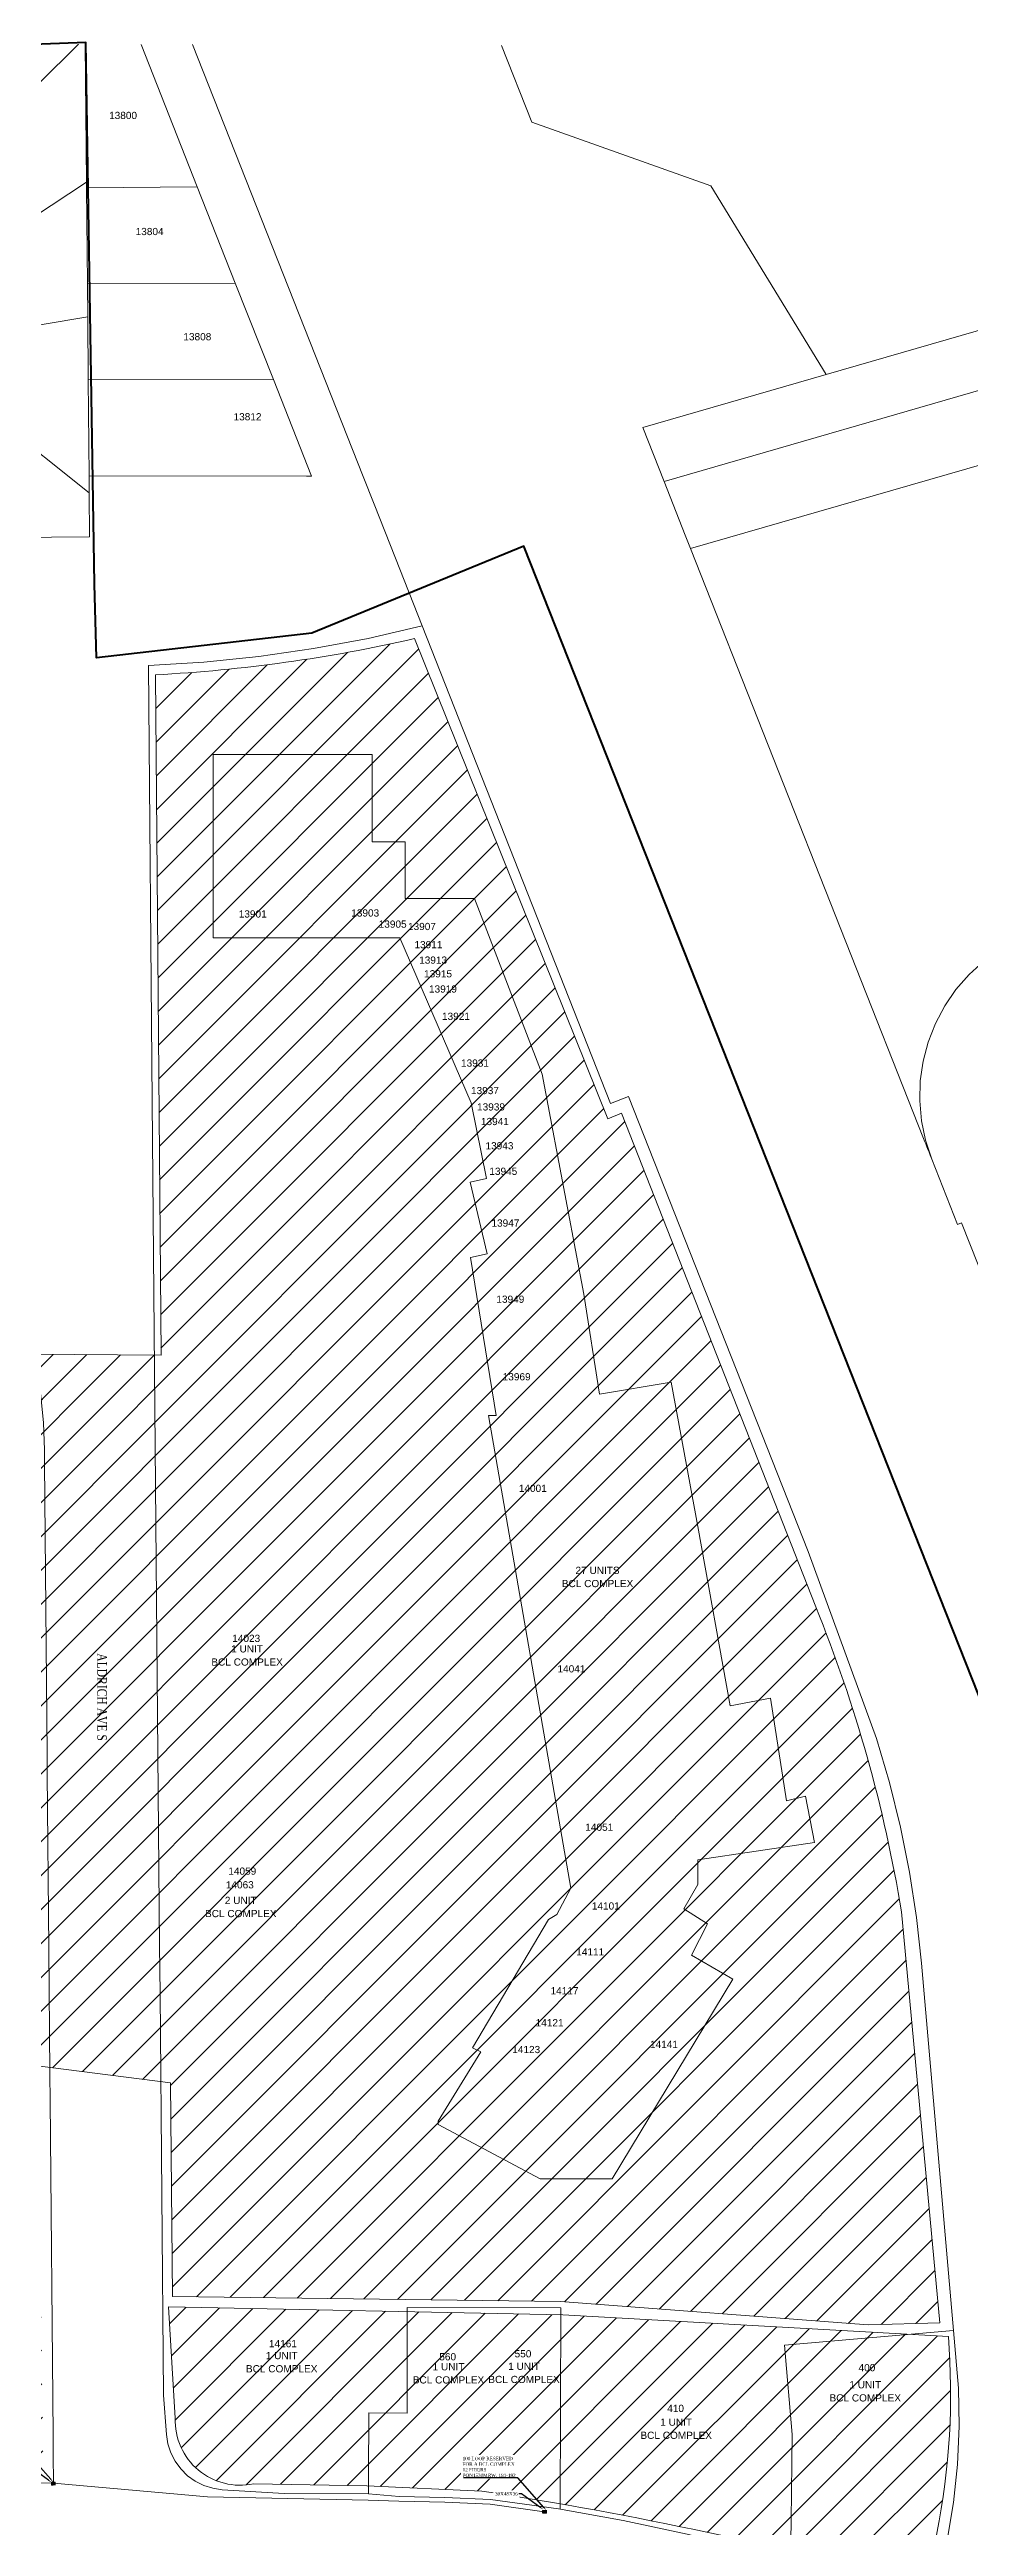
# Model space of a CAD drawing. Header units: feet. Extents: x 865220 to 5618803, y -2240498 to 1935234.
# Drawn here: x 2809603 to 2810563, y 965595 to 968175 of the extents above; entities that cross this region are included whole.
import ezdxf
from ezdxf import colors
from ezdxf.entities.mleader import LeaderData, LeaderLine
from ezdxf.enums import TextEntityAlignment as Align
from ezdxf.lldxf.tags import DXFTag
from ezdxf.math import Vec2, Vec3

# ---------------------------------------------------------------- set-up
doc = ezdxf.new("R2010")
doc.units = ezdxf.units.FT
doc.header["$LTSCALE"] = 0.015
doc.header["$MEASUREMENT"] = 0
for name, color, linetype in [('144B', 112, '144B'), ('48B', 112, '48B'), ('ADDRESS', 7, 'Continuous'), ('Dakota County Addresses', 7, 'Continuous'), ('Dakota County Parcels', 7, 'Continuous'), ('DETAIL', 7, 'Continuous'), ('NOTES', 7, 'Continuous'), ('STREET NAME', 7, 'Continuous'), ('TELEPHONE STRUCT-PROP', 6, 'Continuous')]:
    doc.layers.add(name, color=color, linetype=linetype)
doc.layers.add('RUNNING LINE (UNDERGROUND)', color=10, linetype='Continuous', lineweight=40)
doc.layers.add('WORK BOUNDARY', color=110, linetype='Continuous', lineweight=40)
doc.styles.add('Dimensions 100', font='arial.ttf')
doc.styles.add('Line', font='txt.shx', dxfattribs={"height": 3})
doc.styles.get("Standard").update_dxf_attribs({"font": 'times.ttf'})
doc.styles.add('Utilities', font='arial.ttf', dxfattribs={"height": 2.5})
tags = doc.linetypes.add('144B', pattern='A,80,-5,["144B",Line,S=1.5,R=0,X=0,Y=-1.5],-24', length=109).pattern_tags.tags
tags[6] = DXFTag(74, 10)
tags = doc.linetypes.add('48B', pattern='A,80,-5,["48B",Line,S=1.5,R=0,X=0,Y=-1.5],-20', length=105).pattern_tags.tags
tags[6] = DXFTag(74, 10)

# ---------------------------------------------------------------- blocks, each defined once
blk = doc.blocks.new('ACMAP_ANN_TEMPLATE_Dakota County Addresses')
at = {"layer": 'Dakota County Addresses', "style": 'Dimensions 100'}
blk.add_attdef('DakotaCountyAddress', text='', height=50, dxfattribs=at).set_placement((0, 0), align=Align.CENTER)
blk = doc.blocks.new('NEW HH')
at = {"ltscale": 40, "true_color": 0xffffff}
h = blk.add_hatch(color=7, dxfattribs=at)
h.dxf.hatch_style = 1
h.paths.add_polyline_path([(-0.06105542969374866, -0.03052771484690631, 0.4142135623730951), (-0.04579157227031772, -0.04579157227033726), (0.04579157227026798, -0.04579157227033726, 0.4142135623730951), (0.06105542969369893, -0.03052771484690631), (0.06105542969369893, 0.03052771484699512, 0.4142135623736632), (0.04579157227023838, 0.04579157227042607), (-0.04579157227034732, 0.04579157227024844, 0.414213562372527), (-0.06105542969374866, 0.03052771484681749)])
at = {"layer": 'RUNNING LINE (UNDERGROUND)', "color": 6, "lineweight": 0, "const_width": 0.005, "flags": 128}
blk.add_lwpolyline([(-0.06105542969374866, 0.03052771484681749), (-0.06105542969374866, -0.03052771484690631, 0.414213562373095), (-0.04579157227031772, -0.04579157227033726), (0.04579157227026798, -0.04579157227033726, 0.414213562373095), (0.06105542969369893, -0.03052771484690631), (0.06105542969369893, 0.03052771484699512, 0.414213562373095), (0.04579157227026798, 0.04579157227042607), (-0.04579157227031772, 0.04579157227024844, 0.414213562373095)], format="xyb", close=True, dxfattribs=at)
at = {"layer": 'TELEPHONE STRUCT-PROP', "color": 18, "true_color": 0x000000, "style": 'Utilities'}
blk.add_text('HH', height=0.05, dxfattribs=at).set_placement((-2.486899575160351e-14, -4.440892098500626e-14), align=Align.MIDDLE_CENTER)

msp = doc.modelspace()

# ---------------------------------------------------------------- hatches: boundary and pattern name
at = {"layer": 'NOTES', "lineweight": 5, "ltscale": 100}
h = msp.add_hatch(dxfattribs=at)
h.set_pattern_fill('ANSI31', color=5, scale=200)
h.set_pattern_definition([(45, (0, 0), (-17.67766952966369, 17.67766952966369), [])])
edge = h.paths.add_edge_path()
edge.add_line((2808585.749542497, 966658.3555373785), (2808679.449634509, 966570.9662728074))
edge.add_line((2808679.449634509, 966570.9662728074), (2808784.857523654, 966570.9662728074))
edge.add_line((2808784.857523654, 966570.9662728074), (2808920.712150764, 966667.7198142961))
edge.add_line((2808920.712150764, 966667.7198142961), (2808911.342680349, 966688.0064176193))
edge.add_line((2808911.342680349, 966688.0064176193), (2809026.12003991, 966839.3795811313))
edge.add_line((2809026.12003991, 966839.3795811313), (2809145.105309992, 966908.2000918139))
edge.add_line((2809145.105309992, 966908.2000918139), (2809580.793766121, 966912.1018738628))
edge.add_line((2809580.793766121, 966912.1018738628), (2809575.357425896, 967518.2310643683))
edge.add_line((2809575.357425896, 967518.2310643683), (2809295.049163748, 967522.1328464171))
edge.add_line((2809295.049163748, 967522.1328464171), (2809042.07346251, 967556.4632017848))
edge.add_arc((2808991.39515108, 966235.6022829843), 1321.832764786771, 87.80277410390646, 104.0006846224638)
edge.add_line((2808671.599537674, 967518.1671443891), (2808403.004460508, 967446.3823446825))
edge.add_line((2808403.004460508, 967446.3823446825), (2808407.648786845, 966964.5881665882))
edge.add_line((2808407.648786845, 966964.5881665882), (2808623.944008156, 966965.1288230771))
edge.add_line((2808623.944008156, 966965.1288230771), (2808630.975151855, 966738.8520975511))
edge.add_line((2808630.975151855, 966738.8520975511), (2808608.330020079, 966689.694970397))
edge.add_line((2808608.330020079, 966689.694970397), (2808585.749542497, 966658.3555373785))
edge = h.paths.add_edge_path()
edge.add_line((2808567.775676305, 966371.8901616626), (2808568.955615363, 966038.5820946975))
edge.add_line((2808568.955615363, 966038.5820946975), (2808782.276743706, 966038.5820946975))
edge.add_line((2808782.276743706, 966038.5820946975), (2809009.740977193, 965920.8068701273))
edge.add_arc((2809084.840135579, 966597.9447174174), 681.2896211032133, 263.671374712567, 306.6769033224881)
edge.add_arc((2809559.504230457, 965978.9412968063), 99.28548902990816, 82.81943416599438, 133.0126060106107, ccw=False)
edge.add_line((2809571.914590016, 966077.4481052386), (2809729.525353723, 966057.2893418737))
edge.add_line((2809729.525353723, 966057.2893418737), (2809731.804414094, 965834.8025384338))
edge.add_line((2809731.804414094, 965834.8025384338), (2810136.340323963, 965829.5717534886))
edge.add_line((2810136.340323963, 965829.5717534886), (2810457.062845796, 965805.2022615096))
edge.add_line((2810457.062845796, 965805.2022615096), (2810531.700726, 965807.4154907812))
edge.add_line((2810531.700726, 965807.4154907812), (2810491.814475574, 966235.3890465891))
edge.add_arc((2809026.521784512, 965994.5065961578), 1484.960277383247, 9.33547129354103, 22.10315480643904)
edge.add_line((2810402.349233331, 966553.2604386348), (2810199.739149948, 967067.352849432))
edge.add_line((2810199.739149948, 967067.352849432), (2810185.698413947, 967061.4455780431))
edge.add_line((2810185.698413947, 967061.4455780431), (2809983.864180904, 967561.7818767007))
edge.add_arc((2809631.238872982, 969102.5163701988), 1580.571854501548, 273.00626735926556, 282.8911662963899, ccw=False)
edge.add_line((2809714.132267478, 967524.1196924301), (2809719.789509535, 966815.3989356908))
edge.add_line((2809719.789509535, 966815.3989356908), (2809038.24808931, 966820.5977606464))
edge.add_line((2809038.24808931, 966820.5977606464), (2808936.773330356, 966687.9078743185))
edge.add_line((2808936.773330356, 966687.9078743185), (2808953.136229525, 966664.121652147))
edge.add_line((2808953.136229525, 966664.121652147), (2808567.775676305, 966371.8901616626))
h.paths.add_polyline_path([(2808410.39120228, 966316.1253066829), (2808546.876207792, 966314.5379605389), (2808549.257637305, 966391.460328555), (2808764.308265363, 966550.0591130217), (2808657.181652203, 966550.8527860942), (2808553.228482444, 966658.6991072653), (2808586.616986279, 966697.8687377067), (2808609.628491827, 966739.1051141347), (2808608.836477939, 966874.7086861704), (2808407.277025224, 966873.9150130979)])
edge = h.paths.add_edge_path()
edge.add_line((2809727.52107368, 965824.0719719657), (2810138.646323583, 965815.6292080774))
edge.add_line((2810138.646323583, 965815.6292080774), (2810540.617617053, 965793.1187221531))
edge.add_arc((2809798.096801124, 965733.8114560348), 744.8855710117555, -11.257252958365825, 4.566683305065283, ccw=False)
edge.add_line((2810528.651203139, 965588.3990095325), (2810520.203055001, 965532.120131389))
edge.add_arc((2809474.874432791, 961792.4959499899), 3882.975784951169, 74.38284900860543, 81.42009118477519)
edge.add_line((2810054.170230048, 965632.0164051766), (2809934.489927371, 965637.6440266578))
edge.add_line((2809934.489927371, 965637.6440266578), (2809816.221241283, 965639.7560492961))
edge.add_arc((2809802.020648105, 965705.7405417949), 67.4952598108616, 178.0873182680331, 282.1454387234701, ccw=False)
edge.add_line((2809734.562993078, 965707.9932901703), (2809727.52107368, 965824.0719719657))
edge = h.paths.add_edge_path()
edge.add_line((2809233.929398135, 965909.1468006314), (2809238.201962851, 965652.7637650149))
edge.add_line((2809238.201962851, 965652.7637650149), (2809596.75257657, 965650.2016391915))
edge.add_line((2809596.75257657, 965650.2016391915), (2809591.65028302, 966058.7381947299))
edge.add_line((2809591.65028302, 966058.7381947299), (2809561.311302046, 966060.4453908347))
edge.add_arc((2809560.75206829, 966002.9351852702), 57.51292451675935, 89.44286890032801, 134.1272249415047)
edge.add_arc((2809109.134502949, 966546.0845311029), 649.0481017325648, 281.0855059238174, 309.3546993538018, ccw=False)
edge = h.paths.add_edge_path()
edge.add_line((2808365.246410666, 966005.5434555712), (2808715.020217423, 966005.484862257))
edge.add_arc((2808711.740217836, 965766.0649598278), 239.4423690087203, 68.11422578491818, 89.2151096236596, ccw=False)
edge.add_line((2808800.99413314, 965988.2504379295), (2808929.672144613, 965920.2289269844))
edge.add_arc((2809101.980455216, 966504.6466409494), 609.2899295895605, 253.5725015643616, 281.1286932091126)
edge.add_line((2809219.581554709, 965906.8137213995), (2809219.269059433, 965655.5549374295))
edge.add_line((2809219.269059433, 965655.5549374295), (2808239.391632372, 965656.0316739392))
edge.add_arc((2808797.101281091, 965620.7690085917), 558.8233243532593, 151.3513435713768, 176.3821389866339, ccw=False)
edge.add_arc((2807720.283415867, 966255.6352696265), 691.7536990270547, 327.9636688033466, 338.8056251838435)
edge = h.paths.add_edge_path()
edge.add_line((2807282.676570647, 966470.3349192615), (2807281.857617511, 966007.5516082437))
edge.add_line((2807281.857617511, 966007.5516082437), (2807784.522431745, 966010.6064505714))
edge.add_line((2807784.522431745, 966010.6064505714), (2808138.746602254, 965858.0188074594))
edge.add_arc((2808724.966851274, 965664.5715110418), 617.3135644478199, 146.7012627024384, 161.7375847559311, ccw=False)
edge.add_arc((2807713.800493167, 966255.3256209347), 555.565662213103, 333.0434293461774, 357.7378891236801)
edge.add_line((2808268.933211608, 966233.3968739116), (2808258.211390948, 967401.1243362448))
edge.add_line((2808258.211390948, 967401.1243362448), (2808054.938602067, 967355.2564246745))
edge.add_arc((2808218.314991936, 966862.8097023863), 518.8406490040466, 108.3540171722634, 149.6971811913766)
edge.add_line((2807770.363163054, 967124.60118059), (2807599.002607224, 966763.7089793703))
edge.add_arc((2806967.39212114, 967127.5093487804), 728.8912915616012, 295.629718555754, 330.0585527066319, ccw=False)
edge = h.paths.add_edge_path()
edge.add_line((2807082.625715814, 965634.1976744586), (2808099.285991944, 965629.8111659025))
edge.add_arc((2808764.439138536, 965625.3389567552), 665.1681810463228, 160.8598404453119, 179.6147731549666, ccw=False)
edge.add_line((2808136.041901766, 965843.4343989261), (2807779.069927972, 965989.622054145))
edge.add_line((2807779.069927972, 965989.622054145), (2807301.054525557, 965990.410400552))
edge.add_line((2807301.054525557, 965990.410400552), (2807252.967968073, 965983.4351328479))
edge.add_line((2807252.967968073, 965983.4351328479), (2807052.599230116, 965919.1635940017))
edge.add_arc((2806214.662364474, 965686.8063984793), 869.5562414890323, -3.4685505161942842, 15.49852288563028, ccw=False)
edge = h.paths.add_edge_path()
edge.add_line((2805799.881100421, 966123.7528033319), (2805804.288361377, 965664.4371511729))
edge.add_arc((2805867.205669968, 965669.7101249056), 63.13788064513347, 184.7906494036504, 276.3513670431335)
edge.add_line((2805874.190321802, 965606.9597734234), (2806982.330895918, 965630.7619755894))
edge.add_arc((2805918.207327478, 965635.823164816), 1064.13560439709, 359.7274916146946, 377.8695941349419)
edge.add_line((2806931.006240838, 965962.3548564527), (2807216.982520742, 966057.2254218946))
edge.add_line((2807216.982520742, 966057.2254218946), (2807258.571331635, 966062.5307801485))
edge.add_line((2807258.571331635, 966062.5307801485), (2807263.894527018, 966459.0477163095))
edge.add_arc((2807017.917550738, 967009.7808091906), 603.167980295506, 266.4576355818979, 294.067236832162, ccw=False)
edge.add_arc((2807039.711260682, 965178.2429913284), 1230.939978265244, 92.75014806472348, 102.2324449006382)
edge.add_line((2806778.9018594, 966381.2357952532), (2806388.352807035, 966298.0892192859))
edge.add_arc((2807358.099533773, 962690.2172416956), 3735.926782031435, 105.0447429382237, 110.6642991461357)
edge.add_arc((2805548.245201843, 967591.2370180669), 1488.902463544802, 279.73012644545014, 289.27440977584695, ccw=False)
h.paths.add_polyline_path([(2805252.146924467, 966609.1291635802), (2805648.676489863, 966621.8785360509), (2805652.41565747, 966179.0888617856), (2805630.034530323, 966177.1153324351), (2805633.956884816, 965749.059213321), (2805605.492875495, 965604.8743841101), (2805073.512771707, 965590.162135619), (2805061.734932529, 966120.7991676375), (2805252.130760919, 966145.549516158)])
h.paths.add_polyline_path([(2804003.405027763, 966097.0449054556), (2804010.910302224, 965573.6121877327), (2805044.984108191, 965588.6094127966), (2805037.478833729, 966121.0415308906)])

# ---------------------------------------------------------------- linework, layer by layer
at = {"layer": '144B', "lineweight": 5, "ltscale": 100, "flags": 128}
msp.add_lwpolyline([(2807501.884515483, 966648.8668803376), (2807617.879438271, 966544.013369816), (2807648.107846623, 966515.201605983), (2807676.727114096, 966484.8810864897), (2807703.704849101, 966453.0911797913), (2807729.005500201, 966419.8684198502), (2807747.457713318, 966394.252656367), (2807758.235130166, 966379.2916492673), (2807781.22067898, 966349.4417111593), (2807806.103603539, 966321.049218244), (2807832.735828309, 966294.2907022528), (2807861.010287034, 966269.2737371145), (2807890.813311377, 966246.0988954011), (2807922.025087928, 966224.8593440398), (2807954.520139819, 966205.6404697392), (2807988.167831222, 966188.5195357522), (2808022.760620201, 966173.5965487615), (2808361.762563016, 966040.0307684519), (2808370.743186847, 966068.2662312468), (2808380.155124402, 966105.2601585903), (2808387.605721335, 966143.7491972316), (2808392.806872936, 966182.6056131016), (2808395.741106183, 966221.6986218125), (2808396.39981582, 966260.9743699176), (2808395.96577829, 966304.0624989265), (2808391.951109337, 966701.2229769756), (2808391.546821477, 966741.2166984578), (2808390.420482037, 966862.0070549388), (2808389.521490903, 966951.046581732), (2808564.011993614, 966950.6389759979), (2808568.43872213, 966950.6285800425), (2808594.673854604, 966950.5672939657), (2808610.798346933, 966950.2252954065), (2808653.951966798, 966948.4953337482), (2808865.413651281, 966940.017524911), (2808878.296624111, 966939.5010461829), (2808910.78729282, 966937.2849629181), (2808943.033386562, 966933.2615291673), (2808975.072457341, 966927.4260592844), (2809079.306204911, 966905.4062844557), (2809114.35498327, 966899.2496427683), (2809149.828780454, 966895.5016384842), (2809185.39029718, 966894.1979092197), (2809571.620387902, 966893.2953387746), (2809590.447071592, 966800.7182199445), (2809594.529470432, 966772.9295901221), (2809597.084784094, 966744.9591719594), (2809598.105351788, 966716.8908205007), (2809598.226045182, 966703.3842078943), (2809600.948824244, 966399.4879927423), (2809601.038401545, 966389.4887664963), (2809601.128167953, 966379.4908417698), (2809602.758688061, 966197.4853958834), (2809603.927647007, 966067.0164078895), (2809603.992667778, 966059.6829585296), (2809604.116716386, 966045.2096707199), (2809604.172878996, 966038.9330206674), (2809607.292766341, 965690.2663877618), (2809607.471915078, 965670.2686377552), (2809607.471920925, 965670.2679378551), (2809607.752946715, 965640.3028461616), (2809228.977427699, 965641.7425662302), (2809168.557127404, 965641.9802646408), (2809128.561669553, 965642.1376267943), (2809061.363705704, 965642.4019847357), (2808952.827845416, 965641.6561663165), (2808776.570722228, 965642.030813412)], dxfattribs=at)
at = {"layer": '48B', "lineweight": 5, "ltscale": 100, "flags": 128}
msp.add_lwpolyline([(2809607.752946715, 965640.3028461616), (2809768.138792121, 965626.137940943), (2809935.901491134, 965622.5285406157), (2809967.795498459, 965621.4495032016), (2810015.579241831, 965620.4758903095), (2810062.918435283, 965618.4823378623), (2810119.371888051, 965610.5768466844)], dxfattribs=at)
at = {"layer": 'ADDRESS', "lineweight": 5, "ltscale": 50, "flags": 128}
msp.add_lwpolyline([(2809774.028076545, 967250.6025844618), (2809774.028076545, 967441.0812373562), (2809939.810386671, 967441.0812373562), (2809939.810386671, 967350.2786073723), (2809974.407361334, 967350.2786073723), (2809974.407361334, 967291.18419876), (2810046.488227603, 967291.18419876), (2810117.125635401, 967108.1371746741), (2810160.434912981, 966878.8779450994), (2810176.918693203, 966774.6962328326), (2810251.610304513, 966787.1450921646), (2810279.356374875, 966637.0509310167), (2810313.233461448, 966450.2040031956), (2810355.230001924, 966458.0164097816), (2810371.903420185, 966351.2639587822), (2810391.765703334, 966355.8637565083), (2810401.028508908, 966307.7731848859), (2810279.321393101, 966289.5173558372), (2810279.321393101, 966264.0038328378), (2810264.739516706, 966238.4894952824), (2810289.346433122, 966222.9990838503), (2810272.941822178, 966190.1952846602), (2810315.822112738, 966165.347253912), (2810189.955848095, 965957.3218701181), (2810115.221890427, 965957.3218701181), (2810008.590078145, 966013.8178450939), (2810008.590078145, 966017.3652364693), (2810053.16606418, 966089.551189097), (2810044.588164921, 966093.8398264315), (2810123.661703734, 966227.3569584447), (2810132.598626464, 966232.7167369178), (2810146.895125227, 966260.2332531187), (2810061.349958191, 966752.6087323648), (2810069.353419894, 966752.6087323648), (2810042.485576179, 966917.2125795223), (2810059.900976282, 966921.0589129494), (2810042.189151671, 966995.5948596341), (2810059.227116842, 966999.4053525971), (2810043.076584048, 967078.1900233724), (2809968.91890508, 967250.1305764124), (2809906.170807933, 967250.1305764124), (2809774.418399499, 967250.1305764124)], close=True, dxfattribs=at)
at = {"layer": 'Dakota County Parcels', "lineweight": 5}
for p, q in [((2809529.866487664, 968078.2554011655), (2809633.734180169, 968181.0017411944)), ((2809642.046090526, 968037.1438065183), (2809640.802624703, 968180.9832277533)), ((2809698.936859219, 968180.835982905), (2809757.566392806, 968032.5207748723)), ((2809752.754195189, 968180.689952438), (2809930.608212052, 967730.7710250963)), ((2810074.868997769, 968179.8460593421), (2810106.483914266, 968099.8778493155)), ((2810106.483914266, 968099.8778493155), (2810292.99054571, 968033.3442960617)), ((2809481.380927484, 967931.8404067468), (2809642.046090526, 968037.1438065183)), ((2809642.096275581, 968031.4746353787), (2809642.046090526, 968037.1438065183)), ((2809642.096275581, 968031.4746353787), (2809757.566392806, 968032.5207748723)), ((2809642.981190804, 967931.4892532167), (2809642.096275581, 968031.4746353787)), ((2809757.566392806, 968032.5207748723), (2809797.232294946, 967932.17768838)), ((2810292.99054571, 968033.3442960617), (2810413.265538014, 967836.9210234892)), ((2809642.981190804, 967931.4892532167), (2809797.232294946, 967932.17768838)), ((2809643.285091825, 967897.1642728534), (2809642.981190804, 967931.4892532167)), ((2809797.232294946, 967932.17768838), (2809836.898188965, 967831.8354033318)), ((2810413.265538014, 967836.9210234892), (2810718.013286335, 967925.047622246)), ((2809512.93514123, 967875.4352439505), (2809643.285091825, 967897.1642728534)), ((2809643.866505962, 967831.5038761881), (2809643.285091825, 967897.1642728534)), ((2810244.238803586, 967725.5901919317), (2810734.682860692, 967867.4164483224)), ((2809500.735395872, 967828.2559741337), (2809644.909294812, 967713.7311026987)), ((2809643.866505962, 967831.5038761881), (2809836.898188965, 967831.8354033318)), ((2809644.751612769, 967731.5194991578), (2809643.866505962, 967831.5038761881)), ((2809836.898188965, 967831.8354033318), (2809876.79352105, 967730.9121796687)), ((2810222.081883301, 967781.6347594087), (2810413.265538014, 967836.9210234892)), ((2810271.93494326, 967655.5341894415), (2810722.897978885, 967785.9436020341)), ((2809644.751612769, 967731.5194991578), (2809871.380193972, 967730.9263288018)), ((2809644.909294812, 967713.7311026987), (2809644.751612769, 967731.5194991578)), ((2809871.380193972, 967730.9263288018), (2809876.79352105, 967730.9121796687)), ((2809930.608212052, 967730.7710250963), (2809941.847284446, 967701.8338632819)), ((2809645.313968867, 967667.947794189), (2809644.909294812, 967713.7311026987)), ((2809991.927335461, 967575.0631433998), (2810188.433061615, 967077.6384045866)), ((2810188.433061615, 967077.6384045866), (2810207.032302927, 967084.9853423063)), ((2810207.032302927, 967084.9853423063), (2810394.394170884, 966610.7078304414)), ((2810514.786258747, 967041.2554882553), (2810515.932714831, 967038.3556812343)), ((2810515.932714831, 967038.3556812343), (2810517.081419916, 967035.4499934476)), ((2810517.081419916, 967035.4499934476), (2810518.232065668, 967032.5394222375)), ((2810518.232065668, 967032.5394222375), (2810519.384342959, 967029.6250649441)), ((2810519.384342959, 967029.6250649441), (2810520.537745987, 967026.7076172654)), ((2810520.537745987, 967026.7076172654), (2810521.691966464, 967023.7880765919)), ((2810521.691966464, 967023.7880765919), (2810523.314044958, 967019.6851323519)), ((2810523.314044958, 967019.6851323519), (2810550.225304136, 966951.6127081525)), ((2810550.225304136, 966951.6127081525), (2810554.410168391, 966953.2675689955)), ((2810554.410168391, 966953.2675689955), (2810627.935362703, 966767.2946235251)), ((2810394.394170884, 966610.7078304414), (2810465.654736785, 966416.0965950836)), ((2810512.740076269, 966182.0631481234), (2810546.047190326, 965799.4713258457)), ((2809976.288388172, 965713.3570176039), (2809976.505988477, 965823.344849461)), ((2809976.505988477, 965823.344849461), (2810136.4880114, 965823.0291533854)), ((2810136.4880114, 965823.0291533854), (2810136.074464758, 965613.2132896864)), ((2810369.713260331, 965784.1264870961), (2810546.047190326, 965799.4713258457)), ((2810377.809371405, 965691.0879184541), (2810369.713260331, 965784.1264870961)), ((2810546.047190326, 965799.4713258457), (2810551.276893025, 965739.4054021065)), ((2809725.46189939, 965691.1899732624), (2809722.472659082, 965732.0390194443)), ((2809936.16269313, 965647.2734082278), (2809936.293635196, 965713.4356971879)), ((2809936.293635196, 965713.4356971879), (2809976.288388172, 965713.3570176039)), ((2810376.672715691, 965601.4394293998), (2810377.809371405, 965691.0879184541)), ((2809783.661352699, 965633.5418498304), (2809848.02401483, 965629.4459541563)), ((2809936.127182124, 965629.2704191369), (2809936.16269313, 965647.2734082278)), ((2810376.140409444, 965559.4449624991), (2810376.672715691, 965601.4394293998))]:
    msp.add_line(p, q, dxfattribs=at)
for points in [[(2810222.081883301, 967781.6347594087), (2810244.238803586, 967725.5901919317), (2810266.395726337, 967669.5452749741)], [(2809941.847284446, 967701.8338632819), (2809964.076028088, 967645.5648642678), (2809991.927335461, 967575.0631433998)], [(2809466.340094198, 967666.3698602852), (2809508.077650791, 967666.7379446749), (2809526.275345363, 967666.8982732829), (2809645.313968867, 967667.947794189)], [(2810266.395726337, 967669.5452749741), (2810271.93494326, 967655.5341894415), (2810514.786258747, 967041.2554882553)], [(2809706.559662998, 967533.7307496492), (2809764.225539298, 967537.2018984605), (2809821.695648589, 967543.0831149605), (2809878.869309753, 967551.364095961), (2809935.646361026, 967562.0303341125), (2809991.927335461, 967575.0631433998)], [(2809722.472659082, 965732.0390194443), (2809718.78057956, 966150.0609399166), (2809718.334417393, 966200.5746710051), (2809711.275652595, 966999.778850646), (2809710.569708669, 967079.7070388098), (2809706.559662998, 967533.7307496492)], [(2810631.647444631, 967255.837283646), (2810612.497581294, 967247.92145021), (2810594.38441492, 967237.8571128112), (2810577.548010591, 967225.7776603897), (2810562.21151165, 967211.8431894567), (2810548.578182271, 967196.2383822587), (2810536.828713448, 967179.1700590488), (2810527.118828185, 967160.864436948), (2810519.577217617, 967141.5641317826), (2810514.303835389, 967121.5249425259), (2810511.368572886, 967101.0124610227), (2810510.810332951, 967080.2985519667), (2810512.63651425, 967059.6577496913), (2810516.822913246, 967039.3636195783), (2810523.314044958, 967019.6851323519)], [(2810512.740076269, 966182.0631481234), (2810507.502628704, 966229.6145270553), (2810500.158823535, 966276.8864326712), (2810490.72314847, 966323.7856075962), (2810479.214218014, 966370.2195298125), (2810465.654736785, 966416.0965950836)], [(2810539.465032543, 965580.8452860538), (2810546.116425905, 965620.1324814048), (2810550.31143375, 965659.7573054743), (2810552.033812546, 965699.5663271744), (2810551.276893025, 965739.4054021065)], [(2809725.46189939, 965691.1899732624), (2809726.974787515, 965681.3860222783), (2809730.02334054, 965671.9460747403), (2809734.530396421, 965663.109065519), (2809740.381876887, 965655.0986684684), (2809747.429674891, 965648.1176350613), (2809755.495403355, 965642.3426624846), (2809764.374910322, 965637.9199212838), (2809773.843446256, 965634.9613556054), (2809783.661352699, 965633.5418498304)], [(2809848.02401483, 965629.4459541563), (2809936.127182124, 965629.2704191369), (2809968.06702954, 965626.4450084318), (2810015.735375165, 965625.473746815), (2810063.371393849, 965623.4676944364), (2810134.109057433, 965613.5619057205), (2810201.443466382, 965601.618399502), (2810268.330626692, 965587.3819065217), (2810334.692477265, 965570.8690416042), (2810374.547319579, 965559.783514281), (2810425.512283911, 965548.9528135994), (2810476.029308861, 965536.2981705515), (2810527.909200954, 965518.7395805459)]]:
    msp.add_lwpolyline(points, dxfattribs=at)
at = {"layer": 'NOTES', "color": 5, "lineweight": 5, "ltscale": 100, "flags": 128}
for points in [[(2808567.775676305, 966371.8901616626), (2808568.955615363, 966038.5820946975), (2808782.276743706, 966038.5820946975), (2809009.740977193, 965920.8068701273, 0.1898809248568625), (2809491.775715392, 966051.5392070992, -0.2225791251748561), (2809571.914590016, 966077.4481052386), (2809729.525353723, 966057.2893418737), (2809731.804414094, 965834.8025384338), (2810136.340323963, 965829.5717534886), (2810457.062845796, 965805.2022615096), (2810531.700726, 965807.4154907812), (2810491.814475574, 966235.3890465891, 0.05576723288998271), (2810402.349233331, 966553.2604386348), (2810199.739149948, 967067.352849432), (2810185.698413947, 967061.4455780431), (2809983.864180904, 967561.7818767007, -0.04315777339267204), (2809714.132267478, 967524.1196924301), (2809719.789509535, 966815.3989356908), (2809038.24808931, 966820.5977606464), (2808936.773330356, 966687.9078743185), (2808953.136229525, 966664.121652147)], [(2809727.52107368, 965824.0719719657), (2810138.646323583, 965815.6292080774), (2810540.617617053, 965793.1187221531, -0.06915487386034459), (2810528.651203139, 965588.3990095325), (2810520.203055001, 965532.120131389, 0.03071541544501625), (2810054.170230048, 965632.0164051766), (2809934.489927371, 965637.6440266578), (2809816.221241283, 965639.7560492961, -0.4880465524838183), (2809734.562993078, 965707.9932901703)]]:
    msp.add_lwpolyline(points, format="xyb", close=True, dxfattribs=at)
at = {"layer": 'WORK BOUNDARY', "ltscale": 50, "flags": 128}
msp.add_lwpolyline([(2804166.474979267, 965487.1087544512), (2805906.76915335, 965519.7647253859), (2806966.93143429, 965560.6690119829), (2809646.498270218, 965540.4085117064), (2810561.426670224, 965418.7995157193), (2810895.471527123, 965359.7504678059), (2810780.438392368, 965811.7520335789), (2810612.038477217, 966360.8322885323), (2810098.15796651, 967658.0715696111), (2809877.084346031, 967567.547071778), (2809652.40673519, 967541.6522666558), (2809650.5354325, 967618.4781212832), (2809641.352187821, 968182.8361579448), (2808970.039674946, 968157.4932847272), (2808539.328172647, 967891.8223963033), (2808448.206127808, 967596.3241879481), (2808366.094058883, 967565.8376160215), (2807960.731777274, 967457.9885890081), (2807836.844608498, 967383.1634875301), (2807678.494281859, 967581.9662927471)], dxfattribs=at)

# ---------------------------------------------------------------- block references
at = {"lineweight": 5, "xscale": 40.00000000000001, "yscale": 40.00000000000001, "zscale": 40.00000000000001, "rotation": 0.3816208824193526}
for p in [(2809607.443830039, 965639.8397921636), (2810119.628425216, 965610.604889858)]:
    msp.add_blockref('NEW HH', p, dxfattribs=at)
at = {"layer": 'Dakota County Addresses', "lineweight": 5, "xscale": 0.15, "yscale": 0.15, "zscale": 0.15}
for p, values in [((2809680.184112355, 968103.0916957234), {'DakotaCountyAddress': '13800'}), ((2809707.882884683, 967982.1622480911), {'DakotaCountyAddress': '13804'}), ((2809757.61533791, 967872.5857645732), {'DakotaCountyAddress': '13808'}), ((2809809.947777309, 967789.1773702514), {'DakotaCountyAddress': '13812'}), ((2809815.3589282, 967271.2683076237), {'DakotaCountyAddress': '13901'}), ((2809932.650207799, 967272.2928529553), {'DakotaCountyAddress': '13903'}), ((2809961.264653347, 967260.68894655), {'DakotaCountyAddress': '13905'}), ((2809991.814211481, 967258.2101355654), {'DakotaCountyAddress': '13907'}), ((2809998.548412319, 967239.2770217855), {'DakotaCountyAddress': '13911'}), ((2810003.434864475, 967223.1845643793), {'DakotaCountyAddress': '13913'}), ((2810008.570476594, 967208.9162017305), {'DakotaCountyAddress': '13915'}), ((2810013.703385504, 967193.089888626), {'DakotaCountyAddress': '13919'}), ((2810027.276801408, 967164.6385302183), {'DakotaCountyAddress': '13921'}), ((2810047.098868714, 967115.924968147), {'DakotaCountyAddress': '13931'}), ((2810057.505718672, 967087.2942816366), {'DakotaCountyAddress': '13937'}), ((2810063.810213691, 967070.2780264367), {'DakotaCountyAddress': '13939'}), ((2810067.850868023, 967055.0560424973), {'DakotaCountyAddress': '13941'}), ((2810072.643450144, 967029.7449807834), {'DakotaCountyAddress': '13943'}), ((2810076.615545825, 967003.2204403777), {'DakotaCountyAddress': '13945'}), ((2810078.836768984, 966949.2987958465), {'DakotaCountyAddress': '13947'}), ((2810083.964704221, 966869.93254123), {'DakotaCountyAddress': '13949'}), ((2810090.55213285, 966789.1566681762), {'DakotaCountyAddress': '13969'}), ((2810107.368350741, 966672.914810275), {'DakotaCountyAddress': '14001'}), ((2810174.906961476, 966587.4545432366), {'DakotaCountyAddress': '27 UNITS'}), ((2810174.906961476, 966573.7362611201), {'DakotaCountyAddress': 'BCL COMPLEX'}), ((2809809.491030694, 966505.7048886252), {'DakotaCountyAddress': '1 UNIT'}), ((2809808.585955495, 966516.6471207899), {'DakotaCountyAddress': '14023'}), ((2809809.491030694, 966491.9866065086), {'DakotaCountyAddress': 'BCL COMPLEX'}), ((2810147.691145631, 966484.9085781139), {'DakotaCountyAddress': '14041'}), ((2810176.676128702, 966319.9108669136), {'DakotaCountyAddress': '14051'}), ((2809804.491595208, 966274.1850924504), {'DakotaCountyAddress': '14059'}), ((2809802.896045688, 966243.6679256523), {'DakotaCountyAddress': '2 UNIT'}), ((2809801.913222217, 966259.9192349368), {'DakotaCountyAddress': '14063'}), ((2809802.896045688, 966229.9496435358), {'DakotaCountyAddress': 'BCL COMPLEX'}), ((2810183.501305024, 966237.8532933269), {'DakotaCountyAddress': '14101'}), ((2810167.265621586, 966190.0485816684), {'DakotaCountyAddress': '14111'}), ((2810140.442244304, 966149.5337454651), {'DakotaCountyAddress': '14117'}), ((2810124.898110065, 966116.2537468199), {'DakotaCountyAddress': '14121'}), ((2810100.522527922, 966088.3213459023), {'DakotaCountyAddress': '14123'}), ((2810244.121623065, 966093.6709756379), {'DakotaCountyAddress': '14141'}), ((2809846.872883968, 965781.9303958279), {'DakotaCountyAddress': '14161'}), ((2809845.560922164, 965755.7811199783), {'DakotaCountyAddress': 'BCL COMPLEX'}), ((2809845.560922164, 965769.4994020949), {'DakotaCountyAddress': '1 UNIT'}), ((2810019.49582682, 965757.8919791097), {'DakotaCountyAddress': '1 UNIT'}), ((2810018.636952785, 965768.3027381123), {'DakotaCountyAddress': '560'}), ((2810098.27109998, 965758.3652361451), {'DakotaCountyAddress': '1 UNIT'}), ((2810097.149740047, 965771.405390252), {'DakotaCountyAddress': '550'}), ((2810455.739168471, 965756.8927996617), {'DakotaCountyAddress': '400'}), ((2810019.49582682, 965744.1736969932), {'DakotaCountyAddress': 'BCL COMPLEX'}), ((2810098.27109998, 965744.6469540285), {'DakotaCountyAddress': 'BCL COMPLEX'}), ((2810453.986032439, 965725.4340216811), {'DakotaCountyAddress': 'BCL COMPLEX'}), ((2810453.986032439, 965739.1523037977), {'DakotaCountyAddress': '1 UNIT'}), ((2810256.834276604, 965700.1562499035), {'DakotaCountyAddress': '1 UNIT'}), ((2810256.263528188, 965714.5074352522), {'DakotaCountyAddress': '410'}), ((2810256.834276604, 965686.4379677869), {'DakotaCountyAddress': 'BCL COMPLEX'})]:
    msp.add_blockref('ACMAP_ANN_TEMPLATE_Dakota County Addresses', p, dxfattribs=at).add_auto_attribs(values)

# ---------------------------------------------------------------- texts
at = {"layer": 'STREET NAME', "lineweight": 5, "ltscale": 40, "width": 0.8}
msp.add_text('ALDRICH AVE S ', height=10, rotation=270, dxfattribs=at).set_placement((2809653.275478241, 966504.8827033779))

# ---------------------------------------------------------------- next in the draw order: leaders
at = {"layer": 'DETAIL', "lineweight": 5, "ltscale": 5}
ml = msp.add_multileader_mtext('Standard', dxfattribs=at)
ml.set_content('30X48X36', color=256)
ml.set_leader_properties()
ml.build(insert=Vec2(0, 0))
ml.multileader.update_dxf_attribs({"has_text_frame": 1, "text_left_attachment_type": 2, "text_right_attachment_type": 2, "dogleg_length": 3})
ctx = ml.context
ctx.base_point, ctx.char_height, ctx.landing_gap_size, ctx.plane_origin = Vec3(2809554.782125063, 965657.2212909664), 3.5, 1.5, Vec3(2809630.038036076, 965674.038276734)
ctx.left_attachment, ctx.right_attachment, ctx.text_align_type = 2, 2, 1
notes = []
notes.append((ctx, [(0, (1, 1, 0), (2809583.341605957, 965657.2212909664), (-1, 0), 3, [(0, [(2809605.770124169, 965641.0865439974)], 0, [])])]))
ctx.mtext.insert, ctx.mtext.alignment, ctx.mtext.flow_direction = Vec3(2809567.56186551, 965659.0015721488), 2, 5
ctx.mtext.has_bg_fill, ctx.mtext.bg_color, ctx.mtext.bg_scale_factor, ctx.mtext.bg_transparency, ctx.mtext.use_window_bg_color = 1, -1027028792, 1.5, 0, 1
ml = msp.add_multileader_mtext('Standard', dxfattribs=at)
ml.set_content('30X48X36', color=256)
ml.set_leader_properties()
ml.build(insert=Vec2(0, 0))
ml.multileader.update_dxf_attribs({"has_text_frame": 1, "text_left_attachment_type": 2, "text_right_attachment_type": 2, "dogleg_length": 3})
ctx = ml.context
ctx.base_point, ctx.char_height, ctx.landing_gap_size, ctx.plane_origin = Vec3(2810067.091173697, 965629.2135407242), 3.5, 1.5, Vec3(2810142.347084711, 965646.0305264918)
ctx.left_attachment, ctx.right_attachment, ctx.text_align_type = 2, 2, 1
notes.append((ctx, [(0, (1, 1, 0), (2810095.650654591, 965629.2135407242), (-1, 0), 3, [(0, [(2810118.079172804, 965613.0787937553)], 0, [])])]))
ctx.mtext.insert, ctx.mtext.alignment, ctx.mtext.flow_direction = Vec3(2810079.870914144, 965630.9938219066), 2, 5
ctx.mtext.has_bg_fill, ctx.mtext.bg_color, ctx.mtext.bg_scale_factor, ctx.mtext.bg_transparency, ctx.mtext.use_window_bg_color = 1, -1027028792, 1.5, 0, 1
for ctx, leaders in notes:
    for number, flags, end, landing, length, lines in leaders:
        leader = LeaderData()
        leader.index, (leader.has_last_leader_line, leader.has_dogleg_vector, leader.attachment_direction) = number, flags
        leader.last_leader_point, leader.dogleg_vector, leader.dogleg_length = Vec3(end), Vec3(landing), length
        for number, points, colour, breaks in lines:
            line = LeaderLine()
            line.index, line.vertices, line.color, line.breaks = number, Vec3.list(points), colors.encode_raw_color(colour), breaks
            leader.lines.append(line)
        ctx.leaders.append(leader)

# ---------------------------------------------------------------- next in the draw order: leaders
ml = msp.add_multileader_mtext('Standard', dxfattribs=at)
ml.set_content('100 LOOP RESERVED \\PFOR A BCL COMPLEX\\P12 FIBERS\\PPON1530MRW, 193-204', color=256)
ml.set_leader_properties()
ml.build(insert=Vec2(0, 0))
ml.multileader.update_dxf_attribs({"text_left_attachment_type": 5, "text_right_attachment_type": 5, "dogleg_length": 3})
ctx = ml.context
ctx.base_point, ctx.char_height, ctx.landing_gap_size, ctx.plane_origin = Vec3(2809518.634841673, 965675.184774046), 3.5, 1.5, Vec3(2809631.671216507, 965674.3504363858)
ctx.left_attachment, ctx.right_attachment = 5, 5
notes = []
notes.append((ctx, [(0, (1, 1, 0), (2809577.773269935, 965675.184774046), (-1, 0), 3, [(0, [(2809607.403304599, 965641.3987036493)], 0, [])])]))
ctx.mtext.insert, ctx.mtext.flow_direction = Vec3(2809520.134841673, 965697.0452643128), 5
ctx.mtext.has_bg_fill, ctx.mtext.bg_color, ctx.mtext.bg_scale_factor, ctx.mtext.bg_transparency, ctx.mtext.use_window_bg_color = 1, -1027028792, 1.5, 0, 1
ml = msp.add_multileader_mtext('Standard', dxfattribs=at)
ml.set_content('100 LOOP RESERVED \\PFOR A BCL COMPLEX\\P12 FIBERS\\PPON1530MRW, 181-192', color=256)
ml.set_leader_properties()
ml.build(insert=Vec2(0, 0))
ml.multileader.update_dxf_attribs({"text_left_attachment_type": 5, "text_right_attachment_type": 5, "dogleg_length": 3})
ctx = ml.context
ctx.base_point, ctx.char_height, ctx.landing_gap_size, ctx.plane_origin = Vec3(2810032.767846492, 965645.9128896673), 3.5, 1.5, Vec3(2810145.76889328, 965645.0785520072)
ctx.left_attachment, ctx.right_attachment = 5, 5
notes.append((ctx, [(0, (1, 1, 0), (2810091.870946709, 965645.9128896673), (-1, 0), 3, [(0, [(2810121.500981373, 965612.1268192707)], 0, [])])]))
ctx.mtext.insert, ctx.mtext.flow_direction = Vec3(2810034.267846492, 965667.7733799341), 5
ctx.mtext.has_bg_fill, ctx.mtext.bg_color, ctx.mtext.bg_scale_factor, ctx.mtext.bg_transparency, ctx.mtext.use_window_bg_color = 1, -1027028792, 1.5, 0, 1
for ctx, leaders in notes:
    for number, flags, end, landing, length, lines in leaders:
        leader = LeaderData()
        leader.index, (leader.has_last_leader_line, leader.has_dogleg_vector, leader.attachment_direction) = number, flags
        leader.last_leader_point, leader.dogleg_vector, leader.dogleg_length = Vec3(end), Vec3(landing), length
        for number, points, colour, breaks in lines:
            line = LeaderLine()
            line.index, line.vertices, line.color, line.breaks = number, Vec3.list(points), colors.encode_raw_color(colour), breaks
            leader.lines.append(line)
        ctx.leaders.append(leader)

doc.saveas('drawing.dxf')
